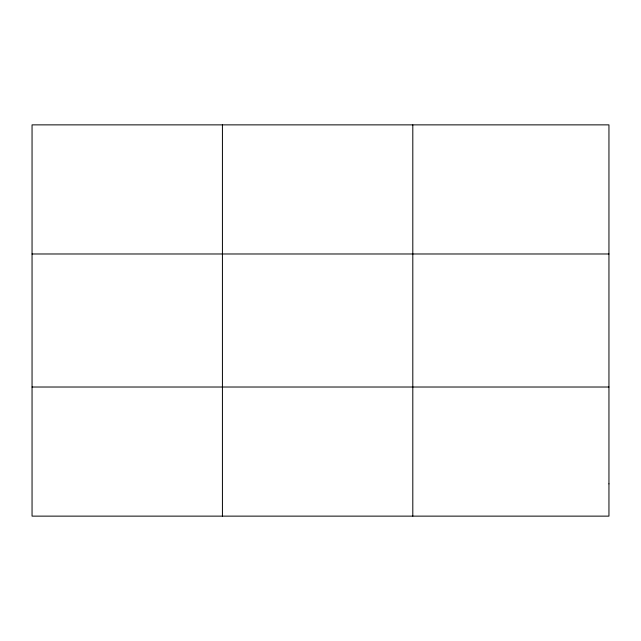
<?xml version="1.0" encoding="UTF-8"?>
<svg xmlns="http://www.w3.org/2000/svg" width="641" height="641" viewBox="0 0 641 641"><rect width="100%" height="100%" fill="white"/><g stroke="black" fill="none" stroke-linecap="round" stroke-linejoin="round"><path stroke-width="0.96" d="M222.427 124.867L222.427 516.133M412.804 124.867L412.804 516.133M32.05 253.98L608.95 253.98M32.05 387.02L608.95 387.02M608.95 483.859L608.95 516.133L32.05 516.133L32.05 124.867L608.95 124.867L608.95 483.859"/></g></svg>
